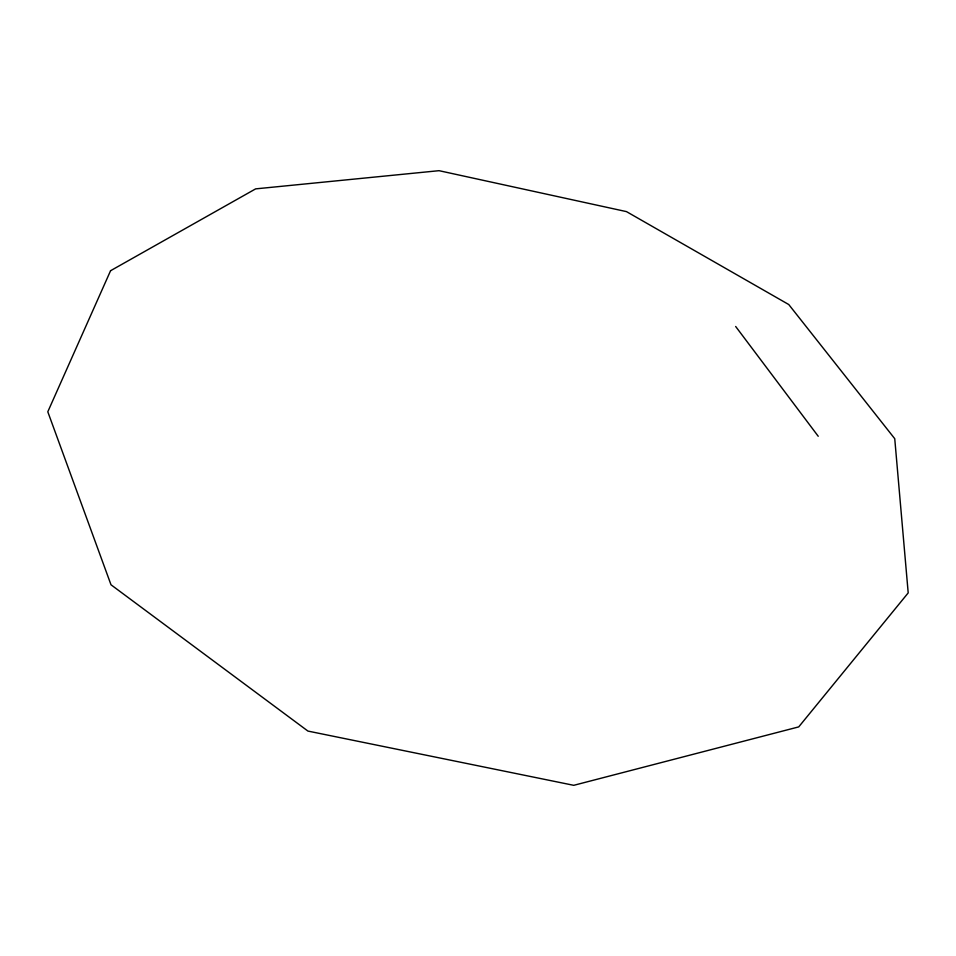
<?xml version="1.0" encoding="UTF-8"?>
<svg xmlns="http://www.w3.org/2000/svg" width="956" height="956" viewBox="0 0 956 956"><rect width="100%" height="100%" fill="white"/><g stroke="black" fill="none" stroke-linecap="round" stroke-linejoin="round"><path stroke-width="1.43" d="M735.666 326.486L818.228 436.271M110.573 270.715L47.8 411.785L111.004 584.785L307.94 731.077L573.755 785.318L798.726 726.895L908.2 592.899L894.744 438.696L788.76 304.534L626.467 211.611L439.055 170.682L255.646 188.87L110.573 270.715"/></g></svg>
